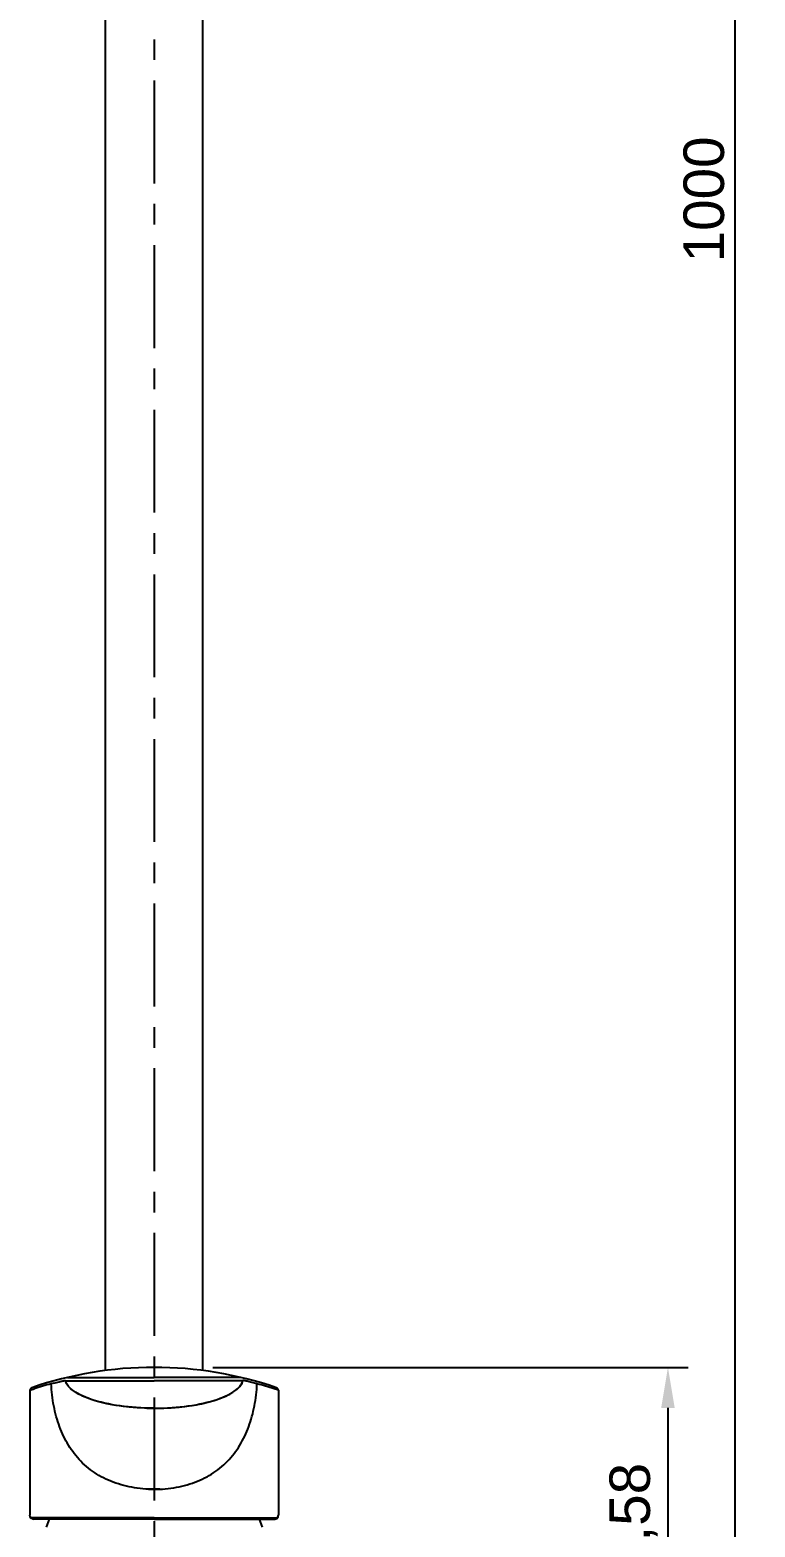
# Model space of a CAD drawing. Header units: millimetres. Extents: x 601 to 1195, y -13 to 407.
# Drawn here: x 810.6 to 855.3, y 128.7 to 221.1 of the extents above; entities that cross this region are included whole.
import ezdxf

# ---------------------------------------------------------------- set-up
doc = ezdxf.new("R2010")
doc.units = ezdxf.units.MM
doc.header["$LTSCALE"] = 0.1
doc.linetypes.add('CENTERX2', pattern=[101.6, 63.5, -12.7, 12.7, -12.7])
for name, color, linetype in [('02___PRT_ALL_AXES', 7, 'Continuous'), ('CENTER', 1, 'CENTERX2'), ('DIM', 3, 'Continuous')]:
    doc.layers.add(name, color=color, linetype=linetype)
doc.styles.get("Standard").update_dxf_attribs({"font": 'arial.ttf'})
doc.dimstyles.new('ISO-25', dxfattribs={"dimtxt": 2.5, "dimasz": 2.5, "dimexe": 1.25, "dimexo": 0.625, "dimtad": 1, "dimlfac": 3, "dimtxsty": 'Standard', "dimcen": 2.5, "dimadec": 0, "dimazin": 0, "dimtfac": 1, "dimtmove": 0, "dimatfit": 3, "dimfxl": 0, "dimarcsym": 0})

# ---------------------------------------------------------------- blocks, each defined once
blk = doc.blocks.new('*D5')
at = {"layer": 'Defpoints', "color": 0}
for p in [(818.234, 303.227), (838.789, 118.015), (854.077, 118.015)]:
    blk.add_point(p, dxfattribs=at)
at = {"layer": 'DIM', "color": 0, "lineweight": -2}
for p, q in [((818.859, 303.227), (855.327, 303.227)), ((854.077, 300.727), (854.077, 120.515)), ((839.414, 118.015), (855.327, 118.015))]:
    blk.add_line(p, q, dxfattribs=at)
at = {"layer": 'DIM', "color": 0}
for points in [[(853.66, 300.727), (854.494, 300.727), (854.077, 303.227)], [(853.66, 120.515), (854.494, 120.515), (854.077, 118.015)]]:
    blk.add_solid(points, dxfattribs=at)
at = {"layer": 'DIM', "color": 0, "insert": (852.176, 210.621), "char_height": 2.5, "attachment_point": 5, "rotation": 90}
blk.add_mtext('1000', dxfattribs=at)
blk = doc.blocks.new('*D6')
at = {"layer": 'Defpoints', "color": 0}
for p in [(821.234, 138.541), (838.789, 118.015), (849.95, 118.015)]:
    blk.add_point(p, dxfattribs=at)
at = {"layer": 'DIM', "color": 0, "lineweight": -2}
for p, q in [((821.859, 138.541), (851.2, 138.541)), ((849.95, 136.041), (849.95, 120.515)), ((839.414, 118.015), (851.2, 118.015))]:
    blk.add_line(p, q, dxfattribs=at)
at = {"layer": 'DIM', "color": 0}
for points in [[(849.533, 136.041), (850.367, 136.041), (849.95, 138.541)], [(849.533, 120.515), (850.367, 120.515), (849.95, 118.015)]]:
    blk.add_solid(points, dxfattribs=at)
at = {"layer": 'DIM', "color": 0, "insert": (847.823, 128.278), "char_height": 2.5, "attachment_point": 5, "rotation": 90}
blk.add_mtext('61,58', dxfattribs=at)

msp = doc.modelspace()

# ---------------------------------------------------------------- linework, layer by layer
at = {"color": 7, "linetype": 'Continuous'}
for p, q in [((812.7575, 137.7141), (818.2344, 137.7141)), ((812.8802, 137.92), (818.2344, 137.92)), ((823.5885, 137.92), (818.2344, 137.92)), ((823.7112, 137.7141), (818.2344, 137.7141)), ((810.5677, 137.1301), (810.8201, 137.2128)), ((810.5677, 137.1301), (810.5677, 129.4181)), ((825.901, 137.1301), (825.6486, 137.2128)), ((825.901, 137.1301), (825.901, 129.4181)), ((810.6532, 129.219), (810.5854, 129.3076)), ((810.7794, 129.1841), (810.6532, 129.219)), ((818.2344, 129.2508), (810.7141, 129.2508)), ((818.2344, 129.1841), (810.7795, 129.1841)), ((811.7525, 129.1841), (811.5697, 128.6896)), ((818.2344, 129.2508), (825.7547, 129.2508)), ((818.2344, 129.1841), (825.6893, 129.1841)), ((824.7163, 129.1841), (824.899, 128.6896)), ((825.6893, 129.1841), (825.8155, 129.219)), ((825.8155, 129.219), (825.8833, 129.3076))]:
    msp.add_line(p, q, dxfattribs=at)
for centre, radius, start, end in [((818.2344, 115.1443), 23.3965, 90.000012, 108.836008), ((818.2344, 115.1443), 23.3965, 71.163992, 89.999988), ((810.7344, 137.1301), 0.1667, 108.836008, 180), ((818.2088, 114.2319), 24.1395, 105.18463, 107.823407), ((817.6011, 117.1196), 21.1941, 105.222346, 105.643789), ((818.8677, 117.1196), 21.1941, 74.356211, 74.777654), ((818.2599, 114.2319), 24.1395, 72.176593, 74.81537), ((825.7344, 137.1301), 0.1667, 0, 71.163992), ((818.2345, 152.0782), 16.0601, 268.393327, 268.600455), ((818.2346, 152.0772), 16.0591, 268.600162, 269.992079), ((818.2349, 152.0911), 16.073, 268.642188, 268.943758), ((818.2347, 152.0782), 16.0601, 268.943592, 269.752655), ((818.2344, 152.0263), 16.0082, 269.752985, 270.007104), ((818.2344, 152.0263), 16.0082, 269.992896, 270.247015), ((818.2341, 152.0772), 16.0591, 270.007921, 271.399838), ((818.2341, 152.0782), 16.0601, 270.247345, 271.056408), ((818.2339, 152.0911), 16.073, 271.056242, 271.357812), ((818.2342, 152.0782), 16.0601, 271.399545, 271.606673)]:
    msp.add_arc(centre, radius, start, end, dxfattribs=at)
at = {"color": 7, "linetype": 'Continuous', "extrusion": (0, 0, -1)}
msp.add_ellipse((818.2344, 137.8852), major_axis=(-5.5, 0), ratio=0.3394759, start_param=4.7123881, end_param=6.1914383, dxfattribs=at)
at = {"color": 7, "linetype": 'Continuous'}
msp.add_ellipse((818.2344, 137.8852), major_axis=(5.5, 0), ratio=0.3394759, start_param=4.7123881, end_param=6.1914383, dxfattribs=at)
for points, knots in [([(812.0362, 137.5701), (812.1457, 137.5999), (812.2978, 137.64), (812.4845, 137.6864), (812.5858, 137.7104), (812.6623, 137.7268), (812.7115, 137.7355), (812.747, 137.7352), (812.7558, 137.7202), (812.7575, 137.7141)], [0, 0, 0, 0, 0.4538761, 0.6290259, 0.7683989, 0.8714765, 0.9386195, 0.9746525, 1, 1, 1, 1]), ([(818.1654, 136.0182), (817.4686, 136.0212), (816.0553, 136.1197), (814.244, 136.5306), (813.116, 137.1037), (812.8085, 137.5277), (812.7577, 137.7142)], [0, 0, 0, 0, 0.2592204, 0.5269971, 0.7947739, 1, 1, 1, 1]), ([(817.854, 136.0226), (817.2624, 136.0366), (815.9672, 136.1397), (814.244, 136.5306), (813.1167, 137.1033), (812.8091, 137.5269), (812.758, 137.713)], [0, 0, 0, 0, 0.229545, 0.5082129, 0.7868807, 1, 1, 1, 1]), ([(818.3034, 136.0182), (819.0002, 136.0212), (820.4134, 136.1197), (822.2247, 136.5306), (823.3527, 137.1037), (823.6603, 137.5277), (823.7111, 137.7142)], [0, 0, 0, 0, 0.2592204, 0.5269971, 0.7947739, 1, 1, 1, 1]), ([(818.6147, 136.0226), (819.2063, 136.0366), (820.5015, 136.1397), (822.2247, 136.5306), (823.3521, 137.1033), (823.6597, 137.5269), (823.7107, 137.713)], [0, 0, 0, 0, 0.229545, 0.5082129, 0.7868807, 1, 1, 1, 1]), ([(824.4325, 137.5701), (824.323, 137.5999), (824.1709, 137.64), (823.9843, 137.6864), (823.883, 137.7104), (823.8064, 137.7268), (823.7573, 137.7355), (823.7218, 137.7352), (823.7129, 137.7202), (823.7112, 137.7141)], [0, 0, 0, 0, 0.4538761, 0.6290259, 0.7683989, 0.8714765, 0.9386195, 0.9746525, 1, 1, 1, 1]), ([(818.5911, 131.0264), (818.1263, 131.005), (817.2014, 131.0448), (815.8727, 131.3508), (814.6746, 131.9071), (813.6748, 132.7117), (812.9071, 133.7227), (812.3565, 134.887), (812.0048, 136.17), (811.9036, 137.0693), (811.8859, 137.5286)], [0, 0, 0, 0, 0.1323862, 0.261728, 0.3856284, 0.5049472, 0.6231079, 0.7436928, 0.8692175, 1, 1, 1, 1]), ([(817.8776, 131.0264), (818.3424, 131.005), (819.2673, 131.0448), (820.596, 131.3508), (821.7941, 131.9071), (822.7939, 132.7117), (823.5616, 133.7227), (824.1122, 134.887), (824.4639, 136.17), (824.5651, 137.0693), (824.5828, 137.5286)], [0, 0, 0, 0, 0.1323862, 0.261728, 0.3856284, 0.5049472, 0.6231079, 0.7436928, 0.8692175, 1, 1, 1, 1]), ([(810.5793, 129.3366), (810.5773, 129.3424), (810.5698, 129.3691), (810.5677, 129.397), (810.5677, 129.4184)], [0, 0, 0, 0, 0.2247694, 1, 1, 1, 1]), ([(825.8895, 129.3366), (825.8915, 129.3424), (825.8989, 129.3691), (825.901, 129.397), (825.901, 129.4184)], [0, 0, 0, 0, 0.2247694, 1, 1, 1, 1]), ([(810.6433, 129.2638), (810.6213, 129.2734), (810.5949, 129.2979), (810.5821, 129.3282), (810.5793, 129.3366)], [0, 0, 0, 0, 0.7311721, 1, 1, 1, 1]), ([(810.7141, 129.2508), (810.7074, 129.2508), (810.6834, 129.2517), (810.6593, 129.2567), (810.6433, 129.2638)], [0, 0, 0, 0, 0.2752172, 1, 1, 1, 1]), ([(810.7141, 129.2508), (810.7141, 129.2338), (810.7277, 129.1987), (810.7627, 129.1841), (810.7795, 129.1841)], [0, 0, 0, 0, 0.5034083, 1, 1, 1, 1]), ([(825.7547, 129.2508), (825.7547, 129.2338), (825.741, 129.1987), (825.706, 129.1841), (825.6893, 129.1841)], [0, 0, 0, 0, 0.5034083, 1, 1, 1, 1]), ([(825.7547, 129.2508), (825.7613, 129.2508), (825.7853, 129.2517), (825.8095, 129.2567), (825.8255, 129.2638)], [0, 0, 0, 0, 0.2752172, 1, 1, 1, 1]), ([(825.8255, 129.2638), (825.8475, 129.2734), (825.8738, 129.2979), (825.8866, 129.3282), (825.8895, 129.3366)], [0, 0, 0, 0, 0.7311721, 1, 1, 1, 1])]:
    msp.add_open_spline(points, degree=3, knots=knots, dxfattribs=at)
at = {"layer": '02___PRT_ALL_AXES', "color": 7, "linetype": 'Continuous'}
for p, q in [((815.2344, 138.3273), (815.2344, 266.9504)), ((821.2344, 138.3273), (821.2344, 266.9504))]:
    msp.add_line(p, q, dxfattribs=at)
at = {"layer": 'CENTER'}
msp.add_line((818.2344, 319.5591), (818.2344, 111.4748), dxfattribs=at)

# ---------------------------------------------------------------- dimensions: what is measured, and where the dimension line sits
at = {"layer": 'DIM'}
dim = msp.add_linear_dim(base=(854.077, 118.0148), p1=(818.2344, 303.2271), p2=(838.7888, 118.0148), angle=90, text='1000', dimstyle='ISO-25', dxfattribs=at)
dim.commit()
dim.dimension.update_dxf_attribs({"geometry": '*D5', "text_midpoint": (852.1756, 210.621)})
dim = msp.add_linear_dim(base=(849.9502, 118.0148), p1=(821.2344, 138.5408), p2=(838.7888, 118.0148), angle=90, dimstyle='ISO-25', dxfattribs=at)
dim.commit()
dim.dimension.update_dxf_attribs({"geometry": '*D6', "text_midpoint": (847.8228, 128.2778)})

doc.saveas('drawing.dxf')
